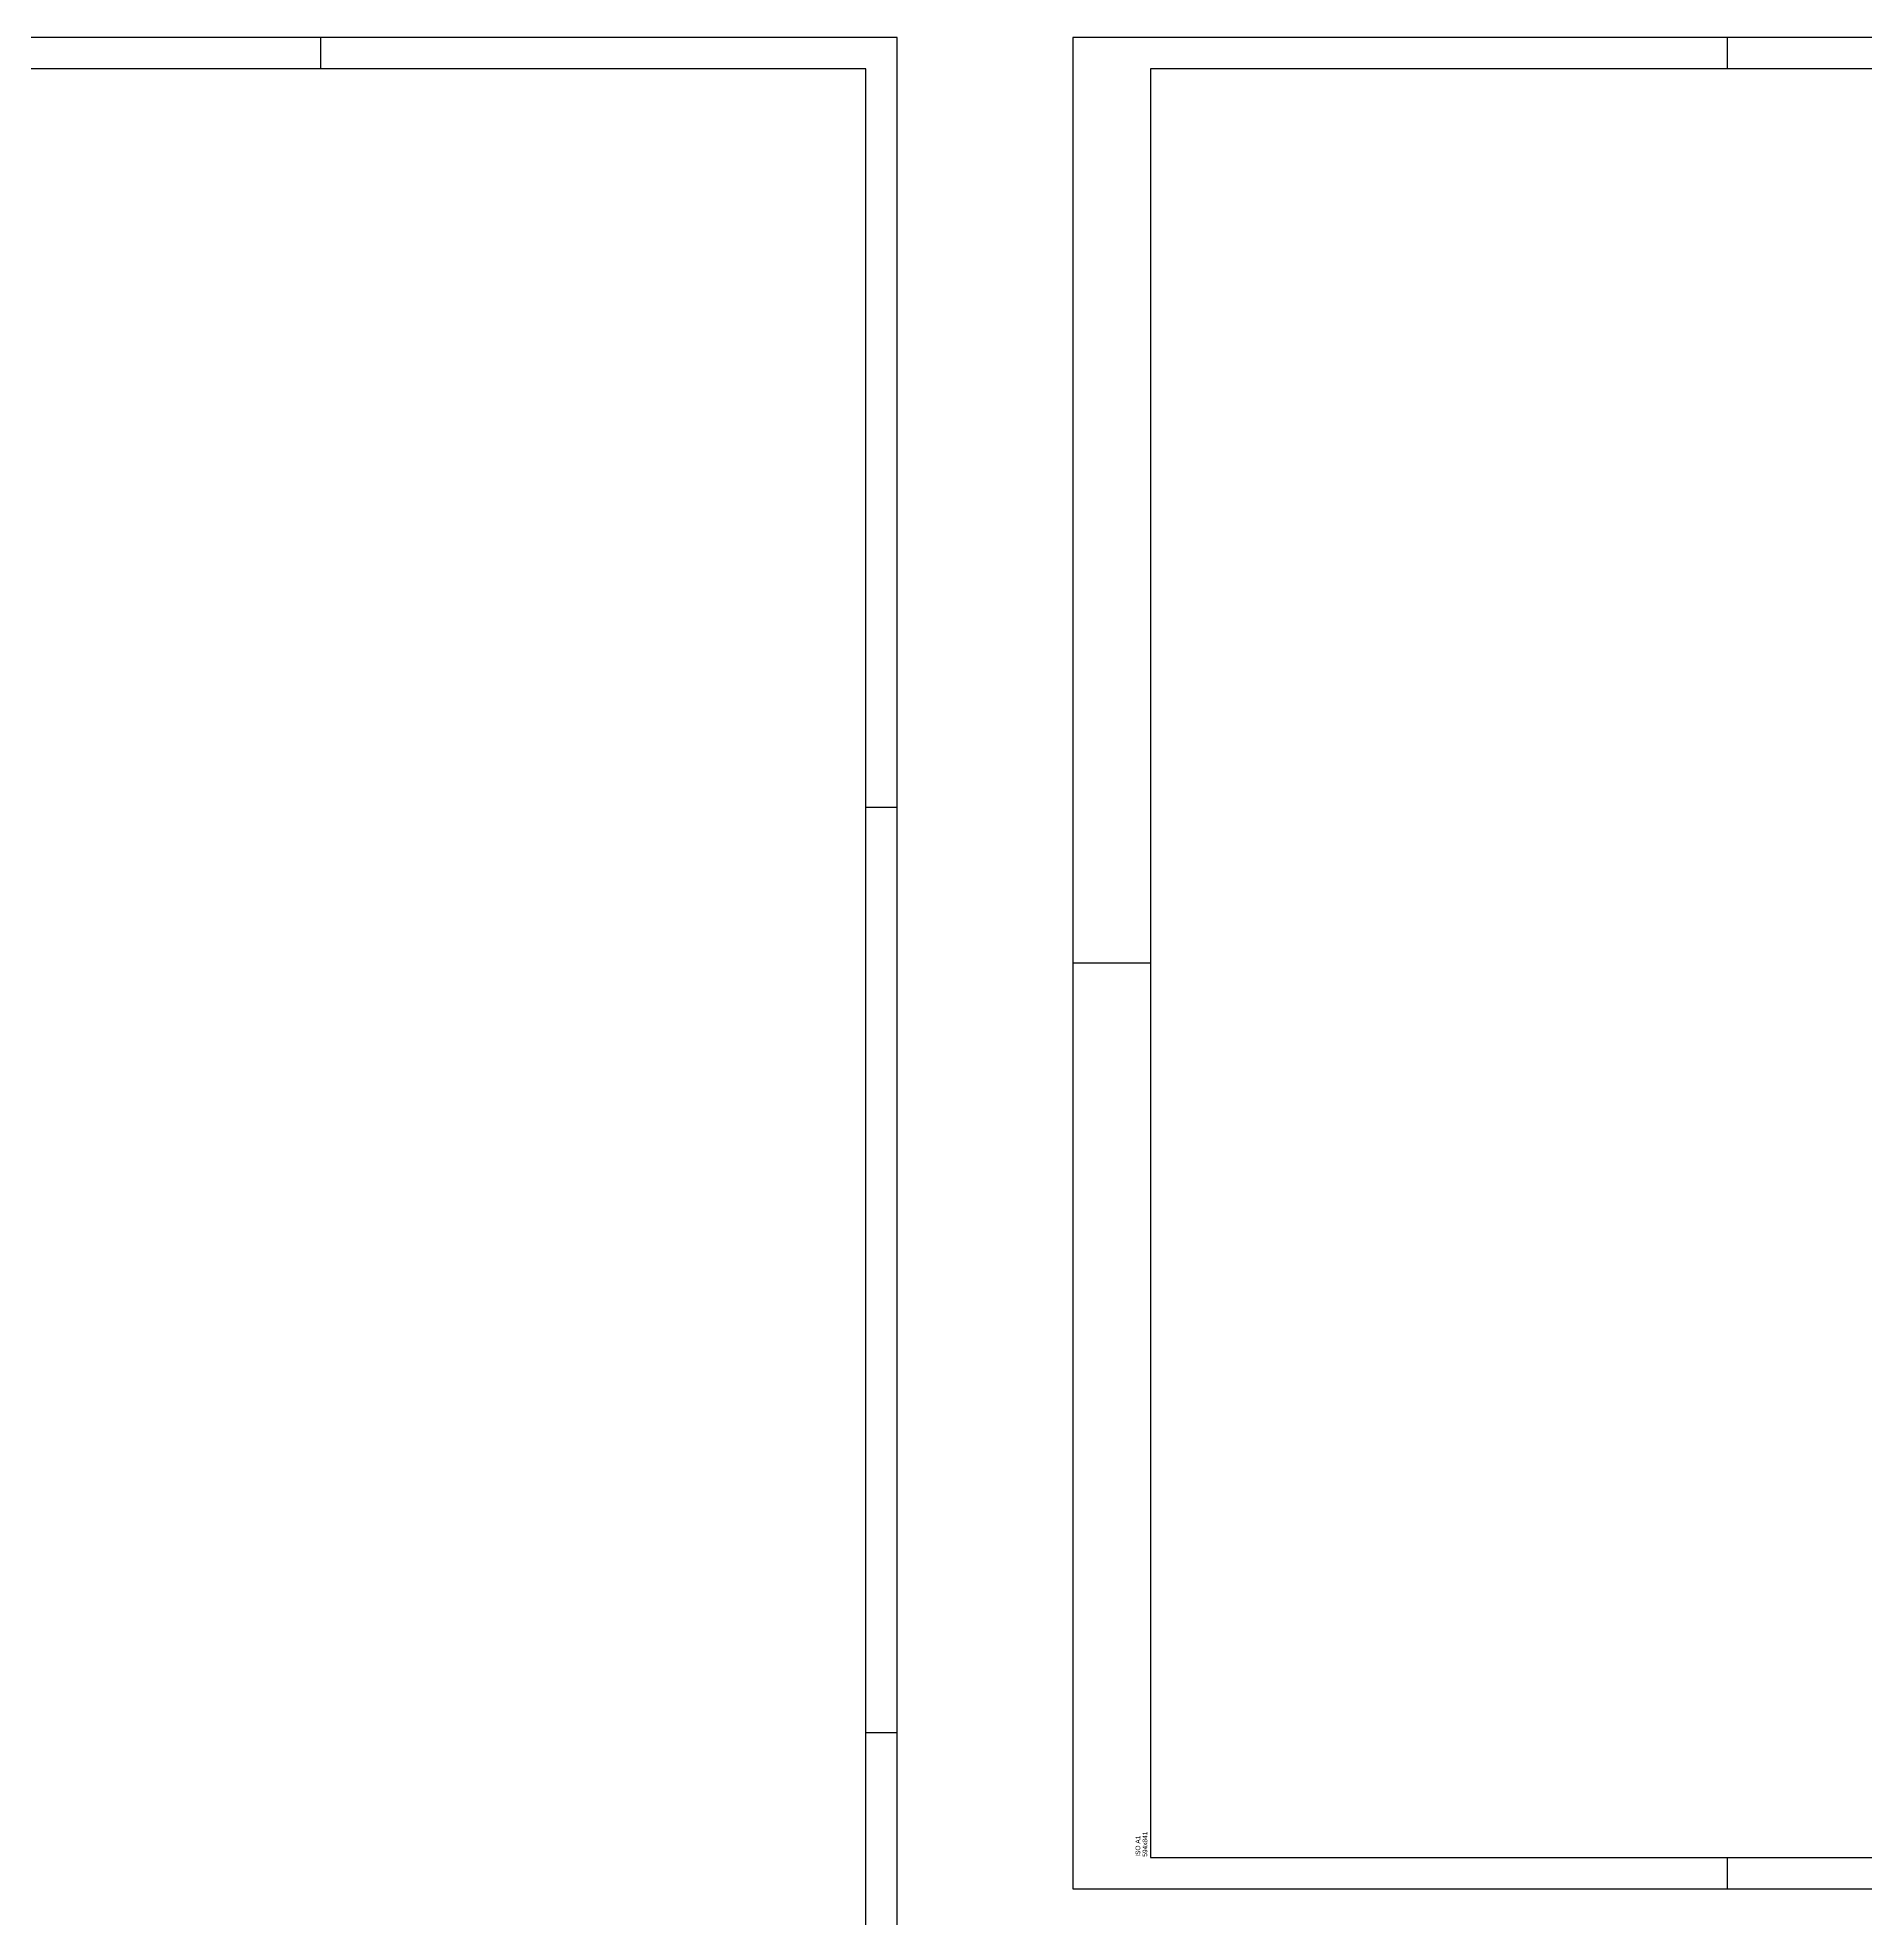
# Model space of a CAD drawing. Header units: millimetres. Extents: x 0 to 687901, y 0 to 346525.
# Drawn here: x 14452 to 20318, y 36177 to 42213 of the extents above; entities that cross this region are included whole.
import ezdxf

# ---------------------------------------------------------------- set-up
doc = ezdxf.new("R2010")
doc.units = ezdxf.units.MM
doc.layers.add('ARQ_Prancha', color=7, linetype='Continuous')
doc.layers.add('ARQ_Prancha lin_grossa', color=111, linetype='Continuous')
doc.styles.add('DES-ROMANS', font='arial.ttf')

msp = doc.modelspace()

# ---------------------------------------------------------------- linework, layer by layer
at = {"layer": 'ARQ_Prancha'}
for p, q in [((15359.9, 42212.6), (15359.9, 42112.6)), ((19873.6, 42212.6), (19873.6, 42112.6)), ((17209.9, 39742.6), (17109.9, 39742.6)), ((18023.6, 39242.6), (17773.6, 39242.6)), ((17209.9, 36772.6), (17109.9, 36772.6)), ((19873.6, 36372.6), (19873.6, 36272.6))]:
    msp.add_line(p, q, dxfattribs=at)
for points in [[(5319.9, 33802.6), (17209.9, 33802.6), (17209.9, 42212.6), (5319.9, 42212.6)], [(17773.6, 36272.6), (26183.6, 36272.6), (26183.6, 42212.6), (17773.6, 42212.6)]]:
    msp.add_lwpolyline(points, close=True, dxfattribs=at)
at = {"layer": 'ARQ_Prancha lin_grossa'}
for points in [[(17109.9, 33902.6), (17109.9, 42112.6), (5569.9, 42112.6), (5569.9, 33902.6), (17109.9, 33902.6)], [(26083.6, 36372.6), (26083.6, 42112.6), (18023.6, 42112.6), (18023.6, 36372.6), (26083.6, 36372.6)]]:
    msp.add_lwpolyline(points, close=True, dxfattribs=at)

# ---------------------------------------------------------------- texts
at = {"layer": 'ARQ_Prancha', "style": 'DES-ROMANS'}
for s, p in [('594x841', (18012.9, 36375.3)), ('ISO A1', (17990.4, 36375.3))]:
    msp.add_text(s, height=15, rotation=90, dxfattribs=at).set_placement(p)

doc.saveas('drawing.dxf')
